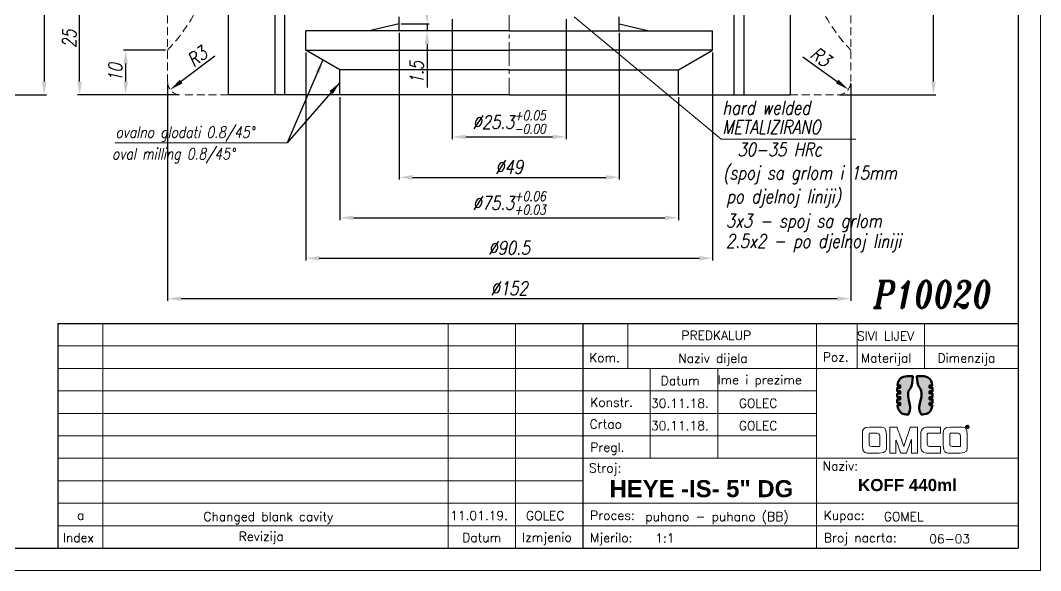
# Model space of a CAD drawing. Extents: x 459 to 1266, y 12 to 613.
# Drawn here: x 652.4 to 879.4, y 12.4 to 134.8 of the extents above; entities that cross this region are included whole.
import ezdxf

# ---------------------------------------------------------------- set-up
doc = ezdxf.new("R2010")
doc.units = 0
doc.header["$LTSCALE"] = 7
doc.header["$MEASUREMENT"] = 0
doc.linetypes.add('CENTER2', pattern=[1.125, 0.75, -0.125, 0.125, -0.125])
doc.linetypes.add('HIDDEN', pattern=[0.375, 0.25, -0.125])
doc.layers.get('0').update_dxf_attribs({"linetype": 'CONTINUOUS', "lineweight": 15})
for name, color, linetype, lineweight in [('1', 1, 'CENTER2', 15), ('2', 2, 'HIDDEN', 15), ('3', 3, 'CONTINUOUS', 30), ('4', 5, 'CONTINUOUS', 50), ('8', 252, 'CONTINUOUS', 15), ('ENGLISH', 252, 'CONTINUOUS', 18)]:
    doc.layers.add(name, color=color, linetype=linetype, lineweight=lineweight)
doc.styles.add('ITALICT', font='ITALICT.shx', dxfattribs={"width": 0.8, "height": 3})
doc.styles.add('ROMANS', font='romans.shx')
doc.styles.get("Standard").update_dxf_attribs({"font": 'isocp.shx', "height": 3})
doc.dimstyles.get("Standard").update_dxf_attribs({"dimtxt": 3, "dimasz": 3, "dimexe": 0.5, "dimexo": 0.5, "dimgap": 0.8, "dimtad": 1, "dimdsep": 46, "dimtxsty": 'ITALICT', "dimcen": 0.09, "dimazin": 2, "dimtfac": 1, "dimtmove": 0, "dimatfit": 3, "dimfxl": 1, "dimtolj": 1, "dimtzin": 0, "dimarcsym": 0})

# ---------------------------------------------------------------- blocks, each defined once
blk = doc.blocks.new('*D16')
at = {"color": 0, "lineweight": -2, "transparency": 16777216}
for p, q in [((684.66, 128.22), (675.33, 128.22)), ((675.83, 121.22), (675.83, 125.22)), ((687.66, 118.22), (675.33, 118.22))]:
    blk.add_line(p, q, dxfattribs=at)
at = {"color": 0, "transparency": 16777216}
for points in [[(675.33, 125.22), (676.33, 125.22), (675.83, 128.22)], [(675.33, 121.22), (676.33, 121.22), (675.83, 118.22)]]:
    blk.add_solid(points, dxfattribs=at)
at = {"color": 0, "transparency": 16777216, "insert": (673.53, 123.22), "char_height": 3, "attachment_point": 5, "rotation": 90, "style": 'ITALICT'}
blk.add_mtext('\\A1;10', dxfattribs=at)
blk = doc.blocks.new('*D31')
at = {"color": 0, "lineweight": -2, "transparency": 16777216}
for p, q in [((736.66, 132.02), (736.66, 99.39)), ((785.66, 132.02), (785.66, 99.39)), ((739.66, 99.89), (782.66, 99.89))]:
    blk.add_line(p, q, dxfattribs=at)
at = {"color": 0, "transparency": 16777216}
for points in [[(739.66, 100.39), (739.66, 99.39), (736.66, 99.89)], [(782.66, 100.39), (782.66, 99.39), (785.66, 99.89)]]:
    blk.add_solid(points, dxfattribs=at)
at = {"color": 0, "transparency": 16777216, "insert": (761.16, 102.19), "char_height": 3, "attachment_point": 5, "style": 'ITALICT'}
blk.add_mtext('\\A1;%%c49', dxfattribs=at)
blk = doc.blocks.new('*D37')
at = {"color": 0, "lineweight": -2, "transparency": 16777216}
for p, q in [((813.85, 178.22), (856.06, 178.22)), ((855.56, 121.22), (855.56, 175.22)), ((834.66, 118.22), (856.06, 118.22))]:
    blk.add_line(p, q, dxfattribs=at)
at = {"color": 0, "transparency": 16777216}
for points in [[(855.06, 175.22), (856.06, 175.22), (855.56, 178.22)], [(855.06, 121.22), (856.06, 121.22), (855.56, 118.22)]]:
    blk.add_solid(points, dxfattribs=at)
at = {"color": 0, "transparency": 16777216, "insert": (853.26, 148.22), "char_height": 3, "attachment_point": 5, "rotation": 90, "style": 'ITALICT'}
blk.add_mtext('\\A1;60', dxfattribs=at)
blk = doc.blocks.new('*D41')
at = {"color": 0, "lineweight": -2, "transparency": 16777216}
for p, q in [((710.66, 143.22), (665.08, 143.22)), ((665.58, 121.22), (665.58, 140.22)), ((675.33, 118.22), (665.08, 118.22))]:
    blk.add_line(p, q, dxfattribs=at)
at = {"color": 0, "transparency": 16777216}
for points in [[(665.08, 140.22), (666.08, 140.22), (665.58, 143.22)], [(665.08, 121.22), (666.08, 121.22), (665.58, 118.22)]]:
    blk.add_solid(points, dxfattribs=at)
at = {"color": 0, "transparency": 16777216, "insert": (663.28, 130.72), "char_height": 3, "attachment_point": 5, "rotation": 90, "style": 'ITALICT'}
blk.add_mtext('\\A1;25', dxfattribs=at)
blk = doc.blocks.new('*D48')
at = {"color": 0, "lineweight": -2, "transparency": 16777216}
for p, q in [((685.16, 120.72), (685.16, 72.39)), ((837.16, 120.72), (837.16, 72.39)), ((688.16, 72.89), (834.16, 72.89))]:
    blk.add_line(p, q, dxfattribs=at)
at = {"color": 0, "transparency": 16777216}
for points in [[(688.16, 73.39), (688.16, 72.39), (685.16, 72.89)], [(834.16, 73.39), (834.16, 72.39), (837.16, 72.89)]]:
    blk.add_solid(points, dxfattribs=at)
at = {"color": 0, "transparency": 16777216, "insert": (761.16, 75.19), "char_height": 3, "attachment_point": 5, "style": 'ITALICT'}
blk.add_mtext('\\A1;%%c152', dxfattribs=at)
blk = doc.blocks.new('*D52')
at = {"color": 0, "lineweight": -2, "transparency": 16777216}
for p, q in [((606.08, 313.42), (658.21, 313.42)), ((657.71, 310.42), (657.71, 121.22)), ((596.28, 118.22), (658.21, 118.22))]:
    blk.add_line(p, q, dxfattribs=at)
at = {"color": 0, "transparency": 16777216}
for points in [[(658.21, 310.42), (657.21, 310.42), (657.71, 313.42)], [(657.21, 121.22), (658.21, 121.22), (657.71, 118.22)]]:
    blk.add_solid(points, dxfattribs=at)
at = {"color": 0, "transparency": 16777216, "insert": (655.41, 215.82), "char_height": 3, "attachment_point": 5, "rotation": 90, "style": 'ITALICT'}
blk.add_mtext('\\A1;195.2{}{\\A0;{\\H1.5x;}{\\A2;\\H0.71x;\\C3;%%p0.05}}', dxfattribs=at)
blk = doc.blocks.new('*D55')
at = {"color": 0, "lineweight": -2, "transparency": 16777216}
for p, q in [((748.51, 135.12), (748.51, 108.39)), ((773.81, 135.12), (773.81, 108.39)), ((751.51, 108.89), (770.81, 108.89))]:
    blk.add_line(p, q, dxfattribs=at)
at = {"color": 0, "transparency": 16777216}
for points in [[(751.51, 109.39), (751.51, 108.39), (748.51, 108.89)], [(770.81, 108.39), (770.81, 109.39), (773.81, 108.89)]]:
    blk.add_solid(points, dxfattribs=at)
at = {"color": 0, "transparency": 16777216, "insert": (761.16, 112.18), "char_height": 3, "attachment_point": 5, "style": 'ITALICT'}
blk.add_mtext('\\A1;%%c25.3{}{\\H0.71x;\\C3;\\S+0.05^ -0.00;}', dxfattribs=at)
blk = doc.blocks.new('*D56')
at = {"color": 0, "lineweight": -2, "transparency": 16777216}
for p, q in [((723.51, 117.72), (723.51, 90.39)), ((798.81, 117.72), (798.81, 90.39)), ((726.51, 90.89), (795.81, 90.89))]:
    blk.add_line(p, q, dxfattribs=at)
at = {"color": 0, "transparency": 16777216}
for points in [[(726.51, 91.39), (726.51, 90.39), (723.51, 90.89)], [(795.81, 91.39), (795.81, 90.39), (798.81, 90.89)]]:
    blk.add_solid(points, dxfattribs=at)
at = {"color": 0, "transparency": 16777216, "insert": (761.16, 94.18), "char_height": 3, "attachment_point": 5, "style": 'ITALICT'}
blk.add_mtext('\\A1;%%c75.3{}{\\H0.71x;\\C3;\\S+0.06^ +0.03;}', dxfattribs=at)
blk = doc.blocks.new('*D57')
at = {"color": 0, "lineweight": -2, "transparency": 16777216}
for p, q in [((715.91, 127.71), (715.91, 81.39)), ((806.41, 127.71), (806.41, 81.39)), ((718.91, 81.89), (803.41, 81.89))]:
    blk.add_line(p, q, dxfattribs=at)
at = {"color": 0, "transparency": 16777216}
for points in [[(718.91, 82.39), (718.91, 81.39), (715.91, 81.89)], [(803.41, 82.39), (803.41, 81.39), (806.41, 81.89)]]:
    blk.add_solid(points, dxfattribs=at)
at = {"color": 0, "transparency": 16777216, "insert": (761.16, 84.19), "char_height": 3, "attachment_point": 5, "style": 'ITALICT'}
blk.add_mtext('\\A1;%%c90.5', dxfattribs=at)
blk = doc.blocks.new('*D58')
at = {"color": 0, "lineweight": -2, "transparency": 16777216}
for p, q in [((742.88, 137.02), (742.88, 140.02)), ((737.16, 134.02), (743.38, 134.02)), ((742.88, 134.02), (742.88, 132.52)), ((742.88, 129.52), (742.88, 119.89))]:
    blk.add_line(p, q, dxfattribs=at)
at = {"color": 0, "transparency": 16777216}
for points in [[(742.38, 137.02), (743.38, 137.02), (742.88, 134.02)], [(742.38, 129.52), (743.38, 129.52), (742.88, 132.52)]]:
    blk.add_solid(points, dxfattribs=at)
at = {"color": 0, "transparency": 16777216, "insert": (740.58, 123.21), "char_height": 3, "attachment_point": 5, "rotation": 90, "style": 'ITALICT'}
blk.add_mtext('\\A1;1.5', dxfattribs=at)
blk = doc.blocks.new('*D67')
at = {"color": 0, "lineweight": -2, "transparency": 16777216}
blk.add_line((695.67, 126.88), (688.16, 121.22), dxfattribs=at)
at = {"color": 0, "transparency": 16777216}
blk.add_solid([(687.86, 121.62), (688.47, 120.82), (685.77, 119.41)], dxfattribs=at)
at = {"color": 0, "transparency": 16777216, "insert": (691.73, 126.79), "char_height": 3, "attachment_point": 5, "rotation": 37.0367, "style": 'ITALICT'}
blk.add_mtext('\\A1;R3', dxfattribs=at)
blk = doc.blocks.new('*D68')
at = {"color": 0, "lineweight": -2, "transparency": 16777216}
blk.add_line((826.53, 126.71), (834.16, 121.22), dxfattribs=at)
at = {"color": 0, "transparency": 16777216}
blk.add_solid([(834.46, 121.63), (833.87, 120.82), (836.6, 119.47)], dxfattribs=at)
at = {"color": 0, "transparency": 16777216, "insert": (830.47, 126.71), "char_height": 3, "attachment_point": 5, "rotation": 324.2688, "style": 'ITALICT'}
blk.add_mtext('\\A1;R3', dxfattribs=at)

msp = doc.modelspace()

# ---------------------------------------------------------------- hatches: boundary and pattern name
at = {"layer": '4'}
h = msp.add_hatch(color=142, dxfattribs=at)
edge = h.paths.add_edge_path()
edge.add_spline(control_points=[(847.5353, 49.1713), (847.5353, 49.1713), (847.5353, 49.1713), (847.5353, 49.1713), (847.5353, 49.1713), (847.7579, 47.2017), (849.4978, 47.1003), (849.755, 47.1003), (849.755, 47.1003), (849.755, 47.1003), (849.948, 47.1004), (849.948, 47.1004), (849.948, 47.1004), (850.8616, 48.414), (849.9413, 50.3287), (849.9413, 51.6976), (849.9413, 51.6976), (849.9413, 52.7724), (850.8878, 53.0602), (850.9915, 55.6396), (850.9915, 55.6396), (849.8995, 55.6396), (849.8995, 55.6396), (849.8995, 55.6396), (848.0564, 55.6396), (847.6361, 54.2178), (847.5402, 53.5686)], knot_values=[0.8095238, 0.8095238, 0.8095238, 0.8095238, 0.83333333, 0.83333333, 0.83333333, 0.83343333, 0.85714286, 0.85714286, 0.85714286, 0.85724286, 0.9047619, 0.9047619, 0.9047619, 0.9048619, 0.95238095, 0.95238095, 0.95238095, 0.95248095, 1, 1, 1, 1.04761905, 1.04761905, 1.04761905, 1.04771905, 1.0952381, 1.0952381, 1.0952381, 1.0952381], degree=3, periodic=0)
edge.add_spline(control_points=[(847.5402, 53.5686), (847.5402, 53.5686), (848.1651, 53.5686), (848.1651, 53.5686)], knot_values=[0.0952381, 0.0952381, 0.0952381, 0.0952381, 0.14285714, 0.14285714, 0.14285714, 0.14285714], degree=3, periodic=0)
edge.add_spline(control_points=[(848.1651, 53.5686), (848.1651, 53.5686), (848.1651, 53.5686), (848.1651, 53.5686), (848.1651, 53.5686), (848.1651, 53.5686), (848.1651, 53.0457), (848.1651, 53.0457)], knot_values=[0.14285714, 0.14285714, 0.14285714, 0.14285714, 0.16666666, 0.16666666, 0.16666666, 0.16676666, 0.19047619, 0.19047619, 0.19047619, 0.19047619], degree=3, periodic=0)
edge.add_spline(control_points=[(848.1651, 53.0457), (848.1651, 53.0457), (848.1651, 53.0457), (848.1651, 53.0457), (848.1651, 53.0457), (848.1651, 53.0457), (847.5115, 53.0457), (847.5115, 53.0457)], knot_values=[0.19047619, 0.19047619, 0.19047619, 0.19047619, 0.21428571, 0.21428571, 0.21428571, 0.21438571, 0.23809523, 0.23809523, 0.23809523, 0.23809523], degree=3, periodic=0)
edge.add_spline(control_points=[(847.5115, 53.0457), (847.5115, 53.0457), (847.5115, 53.0457), (847.5115, 53.0457), (847.5115, 53.0457), (847.5115, 53.0457), (847.5115, 52.2772), (847.5115, 52.2772)], knot_values=[0.23809523, 0.23809523, 0.23809523, 0.23809523, 0.26190476, 0.26190476, 0.26190476, 0.26200476, 0.28571428, 0.28571428, 0.28571428, 0.28571428], degree=3, periodic=0)
edge.add_spline(control_points=[(847.5115, 52.2772), (847.5115, 52.2772), (847.5115, 52.2772), (847.5115, 52.2772), (847.5115, 52.2772), (847.5115, 52.2772), (848.1651, 52.2772), (848.1651, 52.2772)], knot_values=[0.28571428, 0.28571428, 0.28571428, 0.28571428, 0.30952381, 0.30952381, 0.30952381, 0.30962381, 0.33333333, 0.33333333, 0.33333333, 0.33333333], degree=3, periodic=0)
edge.add_spline(control_points=[(848.1651, 52.2772), (848.1651, 52.2772), (848.1651, 52.2772), (848.1651, 52.2772), (848.1651, 52.2772), (848.1651, 52.2772), (848.1651, 51.7542), (848.1651, 51.7542)], knot_values=[0.33333333, 0.33333333, 0.33333333, 0.33333333, 0.35714286, 0.35714286, 0.35714286, 0.35724286, 0.38095238, 0.38095238, 0.38095238, 0.38095238], degree=3, periodic=0)
edge.add_spline(control_points=[(848.1651, 51.7542), (848.1651, 51.7542), (848.1651, 51.7542), (848.1651, 51.7542), (848.1651, 51.7542), (848.1651, 51.7542), (847.5115, 51.7542), (847.5115, 51.7542)], knot_values=[0.38095238, 0.38095238, 0.38095238, 0.38095238, 0.4047619, 0.4047619, 0.4047619, 0.4048619, 0.42857143, 0.42857143, 0.42857143, 0.42857143], degree=3, periodic=0)
edge.add_spline(control_points=[(847.5115, 51.7542), (847.5115, 51.7542), (847.5115, 51.7542), (847.5115, 51.7542), (847.5115, 51.7542), (847.5115, 51.7542), (847.5115, 50.9857), (847.5115, 50.9857)], knot_values=[0.42857143, 0.42857143, 0.42857143, 0.42857143, 0.45238095, 0.45238095, 0.45238095, 0.45248095, 0.47619047, 0.47619047, 0.47619047, 0.47619047], degree=3, periodic=0)
edge.add_spline(control_points=[(847.5115, 50.9857), (847.5115, 50.9857), (847.5115, 50.9857), (847.5115, 50.9857), (847.5115, 50.9857), (847.5115, 50.9857), (848.1651, 50.9857), (848.1651, 50.9857)], knot_values=[0.47619047, 0.47619047, 0.47619047, 0.47619047, 0.5, 0.5, 0.5, 0.5001, 0.52380952, 0.52380952, 0.52380952, 0.52380952], degree=3, periodic=0)
edge.add_spline(control_points=[(848.1651, 50.9857), (848.1651, 50.9857), (848.1651, 50.9857), (848.1651, 50.9857), (848.1651, 50.9857), (848.1651, 50.9857), (848.1651, 50.4628), (848.1651, 50.4628)], knot_values=[0.52380952, 0.52380952, 0.52380952, 0.52380952, 0.53333333, 0.54285714, 0.55238095, 0.56190476, 0.57142857, 0.57142857, 0.57142857, 0.57142857], degree=3, periodic=0)
edge.add_spline(control_points=[(848.1651, 50.4628), (848.1651, 50.4628), (848.1651, 50.4628), (848.1651, 50.4628), (848.1651, 50.4628), (848.1651, 50.4628), (847.5115, 50.4628), (847.5115, 50.4628)], knot_values=[0.57142857, 0.57142857, 0.57142857, 0.57142857, 0.59523809, 0.59523809, 0.59523809, 0.59533809, 0.61904761, 0.61904761, 0.61904761, 0.61904761], degree=3, periodic=0)
edge.add_spline(control_points=[(847.5115, 50.4628), (847.5115, 50.4628), (847.5115, 50.4628), (847.5115, 50.4628), (847.5115, 50.4628), (847.5115, 50.4628), (847.5115, 49.6942), (847.5115, 49.6942)], knot_values=[0.61904761, 0.61904761, 0.61904761, 0.61904761, 0.64285714, 0.64285714, 0.64285714, 0.64295714, 0.66666666, 0.66666666, 0.66666666, 0.66666666], degree=3, periodic=0)
edge.add_spline(control_points=[(847.5115, 49.6942), (847.5115, 49.6942), (847.5115, 49.6942), (847.5115, 49.6942), (847.5115, 49.6942), (847.5115, 49.6942), (848.1651, 49.6942), (848.1651, 49.6942)], knot_values=[0.66666666, 0.66666666, 0.66666666, 0.66666666, 0.69047619, 0.69047619, 0.69047619, 0.69057619, 0.71428571, 0.71428571, 0.71428571, 0.71428571], degree=3, periodic=0)
edge.add_spline(control_points=[(848.1651, 49.6942), (848.1651, 49.6942), (848.1651, 49.6942), (848.1651, 49.6942), (848.1651, 49.6942), (848.1651, 49.6942), (848.1651, 49.1713), (848.1651, 49.1713)], knot_values=[0.71428571, 0.71428571, 0.71428571, 0.71428571, 0.73809524, 0.73809524, 0.73809524, 0.73819524, 0.76190476, 0.76190476, 0.76190476, 0.76190476], degree=3, periodic=0)
edge.add_spline(control_points=[(848.1651, 49.1713), (848.1651, 49.1713), (848.1651, 49.1713), (848.1651, 49.1713), (848.1651, 49.1713), (848.1651, 49.1713), (847.5353, 49.1713), (847.5353, 49.1713)], knot_values=[0.76190476, 0.76190476, 0.76190476, 0.76190476, 0.78571428, 0.78571428, 0.78571428, 0.78581428, 0.8095238, 0.8095238, 0.8095238, 0.8095238], degree=3, periodic=0)
h = msp.add_hatch(color=253, dxfattribs=at)
edge = h.paths.add_edge_path()
edge.add_spline(control_points=[(854.7028, 50.9857), (854.7028, 50.9857), (854.7028, 50.9857), (854.7028, 50.9857), (854.7028, 50.9857), (854.7028, 50.9857), (855.3565, 50.9857), (855.3565, 50.9857)], knot_values=[0.23809524, 0.23809524, 0.23809524, 0.23809524, 0.26190476, 0.26190476, 0.26190476, 0.26200476, 0.28571428, 0.28571428, 0.28571428, 0.28571428], degree=3, periodic=0)
edge.add_spline(control_points=[(855.3565, 50.9857), (855.3565, 50.9857), (855.3565, 50.9857), (855.3565, 50.9857), (855.3565, 50.9857), (855.3565, 50.9857), (855.3565, 51.7542), (855.3565, 51.7542)], knot_values=[0.28571428, 0.28571428, 0.28571428, 0.28571428, 0.30952381, 0.30952381, 0.30952381, 0.30962381, 0.33333333, 0.33333333, 0.33333333, 0.33333333], degree=3, periodic=0)
edge.add_spline(control_points=[(855.3565, 51.7542), (855.3565, 51.7542), (855.3565, 51.7542), (855.3565, 51.7542), (855.3565, 51.7542), (855.3565, 51.7542), (854.7028, 51.7542), (854.7028, 51.7542)], knot_values=[0.33333333, 0.33333333, 0.33333333, 0.33333333, 0.35714285, 0.35714285, 0.35714285, 0.35724285, 0.38095237, 0.38095237, 0.38095237, 0.38095237], degree=3, periodic=0)
edge.add_spline(control_points=[(854.7028, 51.7542), (854.7028, 51.7542), (854.7028, 51.7542), (854.7028, 51.7542), (854.7028, 51.7542), (854.7028, 51.7542), (854.7028, 52.2772), (854.7028, 52.2772)], knot_values=[0.38095237, 0.38095237, 0.38095237, 0.38095237, 0.4047619, 0.4047619, 0.4047619, 0.4048619, 0.42857143, 0.42857143, 0.42857143, 0.42857143], degree=3, periodic=0)
edge.add_spline(control_points=[(854.7028, 52.2772), (854.7028, 52.2772), (854.7028, 52.2772), (854.7028, 52.2772), (854.7028, 52.2772), (854.7028, 52.2772), (855.3565, 52.2772), (855.3565, 52.2772)], knot_values=[0.42857143, 0.42857143, 0.42857143, 0.42857143, 0.45238095, 0.45238095, 0.45238095, 0.45248095, 0.47619047, 0.47619047, 0.47619047, 0.47619047], degree=3, periodic=0)
edge.add_spline(control_points=[(855.3565, 52.2772), (855.3565, 52.2772), (855.3565, 52.2772), (855.3565, 52.2772), (855.3565, 52.2772), (855.3565, 52.2772), (855.3565, 53.0457), (855.3565, 53.0457)], knot_values=[0.47619047, 0.47619047, 0.47619047, 0.47619047, 0.5, 0.5, 0.5, 0.5001, 0.52380952, 0.52380952, 0.52380952, 0.52380952], degree=3, periodic=0)
edge.add_spline(control_points=[(855.3565, 53.0457), (855.3565, 53.0457), (855.3565, 53.0457), (855.3565, 53.0457), (855.3565, 53.0457), (855.3565, 53.0457), (854.7028, 53.0457), (854.7028, 53.0457)], knot_values=[0.52380952, 0.52380952, 0.52380952, 0.52380952, 0.54761905, 0.54761905, 0.54761905, 0.54771905, 0.57142857, 0.57142857, 0.57142857, 0.57142857], degree=3, periodic=0)
edge.add_spline(control_points=[(854.7028, 53.0457), (854.7028, 53.0457), (854.7028, 53.0457), (854.7028, 53.0457), (854.7028, 53.0457), (854.7028, 53.0457), (854.7028, 53.5686), (854.7028, 53.5686)], knot_values=[0.57142857, 0.57142857, 0.57142857, 0.57142857, 0.59523809, 0.59523809, 0.59523809, 0.59533809, 0.61904761, 0.61904761, 0.61904761, 0.61904761], degree=3, periodic=0)
edge.add_spline(control_points=[(854.7028, 53.5686), (854.7028, 53.5686), (854.7028, 53.5686), (854.7028, 53.5686), (854.7028, 53.5686), (854.7028, 53.5686), (855.3307, 53.5686), (855.3307, 53.5686)], knot_values=[0.61904761, 0.61904761, 0.61904761, 0.61904761, 0.64285714, 0.64285714, 0.64285714, 0.64295714, 0.66666666, 0.66666666, 0.66666666, 0.66666666], degree=3, periodic=0)
edge.add_spline(control_points=[(855.3307, 53.5686), (855.3307, 53.5686), (855.3307, 53.5686), (855.3307, 53.5686), (855.3307, 53.5686), (855.1008, 55.5252), (853.3695, 55.6396), (853.113, 55.6396), (853.113, 55.6396), (853.113, 55.6396), (851.8761, 55.6396), (851.8761, 55.6396)], knot_values=[0.66666666, 0.66666666, 0.66666666, 0.66666666, 0.69047619, 0.69047619, 0.69047619, 0.69057619, 0.71428571, 0.71428571, 0.71428571, 0.71438571, 0.76190476, 0.76190476, 0.76190476, 0.76190476], degree=3, periodic=0)
edge.add_spline(control_points=[(851.8761, 55.6396), (851.8761, 55.6396), (851.8761, 55.6396), (851.8761, 55.6396), (851.8761, 55.6396), (851.9799, 53.0602), (852.9268, 52.7724), (852.9268, 51.6976), (852.9268, 51.6976), (852.9268, 50.3287), (852.0064, 48.414), (852.92, 47.1003), (852.92, 47.1003), (852.92, 47.1003), (852.9827, 47.1004), (852.9827, 47.1004), (852.9827, 47.1004), (854.8258, 47.1004), (855.2375, 48.522), (855.3296, 49.1713)], knot_values=[0.76190476, 0.76190476, 0.76190476, 0.76190476, 0.78571429, 0.78571429, 0.78571429, 0.78581429, 0.80952381, 0.80952381, 0.80952381, 0.80962381, 0.85714286, 0.85714286, 0.85714286, 0.85724286, 0.9047619, 0.9047619, 0.9047619, 0.9048619, 0.95238095, 0.95238095, 0.95238095, 0.95238095], degree=3, periodic=0)
edge.add_spline(control_points=[(855.3296, 49.1713), (855.3296, 49.1713), (854.7028, 49.1713), (854.7028, 49.1713), (854.7028, 49.1713), (854.7028, 49.6942), (854.7028, 49.6942)], knot_values=[0.95238095, 0.95238095, 0.95238095, 0.95238095, 1, 1, 1, 1.04761905, 1.04761905, 1.04761905, 1.04761905], degree=3, periodic=0)
edge.add_spline(control_points=[(854.7028, 49.6942), (854.7028, 49.6942), (854.7028, 49.6942), (854.7028, 49.6942), (854.7028, 49.6942), (854.7028, 49.6942), (855.3565, 49.6942), (855.3565, 49.6942)], knot_values=[0.04761905, 0.04761905, 0.04761905, 0.04761905, 0.07142857, 0.07142857, 0.07142857, 0.07152857, 0.09523809, 0.09523809, 0.09523809, 0.09523809], degree=3, periodic=0)
edge.add_spline(control_points=[(855.3565, 49.6942), (855.3565, 49.6942), (855.3565, 49.6942), (855.3565, 49.6942), (855.3565, 49.6942), (855.3565, 49.6942), (855.3565, 50.4628), (855.3565, 50.4628)], knot_values=[0.09523809, 0.09523809, 0.09523809, 0.09523809, 0.11904762, 0.11904762, 0.11904762, 0.11914762, 0.14285714, 0.14285714, 0.14285714, 0.14285714], degree=3, periodic=0)
edge.add_spline(control_points=[(855.3565, 50.4628), (855.3565, 50.4628), (855.3565, 50.4628), (855.3565, 50.4628), (855.3565, 50.4628), (855.3565, 50.4628), (854.7028, 50.4628), (854.7028, 50.4628)], knot_values=[0.14285714, 0.14285714, 0.14285714, 0.14285714, 0.16666666, 0.16666666, 0.16666666, 0.16676666, 0.19047619, 0.19047619, 0.19047619, 0.19047619], degree=3, periodic=0)
edge.add_spline(control_points=[(854.7028, 50.4628), (854.7028, 50.4628), (854.7028, 50.4628), (854.7028, 50.4628), (854.7028, 50.4628), (854.7028, 50.4628), (854.7028, 50.9857), (854.7028, 50.9857)], knot_values=[0.19047619, 0.19047619, 0.19047619, 0.19047619, 0.21428571, 0.21428571, 0.21428571, 0.21438571, 0.23809524, 0.23809524, 0.23809524, 0.23809524], degree=3, periodic=0)

# ---------------------------------------------------------------- linework, layer by layer
for p, q in [((879.4079, 612.9628), (879.4079, 12.3608)), ((808.3573, 108.3802), (775.6465, 135.621)), ((673.45, 107.5836), (711.765, 107.5836)), ((838.2723, 108.3802), (808.3573, 108.3802)), ((670.7242, 67.3608), (670.7242, 17.3608)), ((747.5661, 67.3608), (747.5661, 17.3608)), ((762.5661, 67.3608), (762.5661, 17.3608)), ((787.5661, 67.3608), (787.5661, 57.3608)), ((829.5661, 67.3608), (829.5661, 17.3608)), ((838.5661, 67.3608), (838.5661, 57.3608)), ((853.5661, 67.3608), (853.5661, 57.3608)), ((660.7242, 62.3608), (874.4079, 62.3608)), ((874.4079, 57.3608), (660.7242, 57.3608)), ((792.5661, 57.3608), (792.5661, 37.3608)), ((807.5661, 57.3608), (807.5661, 37.3608)), ((660.7242, 52.3608), (829.5661, 52.3608)), ((660.7242, 47.3608), (829.5661, 47.3608)), ((660.7242, 42.3608), (829.5661, 42.3608)), ((660.7242, 37.3608), (874.4079, 37.3608)), ((777.5661, 32.3608), (660.7242, 32.3608)), ((660.7242, 27.3608), (874.4079, 27.3608)), ((660.7242, 22.3608), (874.4079, 22.3608)), ((459.4079, 12.3608), (879.4079, 12.3608))]:
    msp.add_line(p, q)
for points, knots in [([(843.5008, 38.5001), (843.5008, 38.5001), (841.3031, 38.5001), (841.3031, 38.5001), (841.3031, 38.5001), (841.1159, 38.5001), (839.7756, 38.5787), (839.7756, 40.205), (839.7756, 40.205), (839.7756, 40.205), (839.7756, 42.6884), (839.7756, 42.6884), (839.7756, 42.6884), (839.7756, 42.6884), (839.7756, 44.3144), (841.4016, 44.3144), (841.4016, 44.3144), (841.4016, 44.3144), (843.5894, 44.3144), (843.5894, 44.3144), (843.5894, 44.3144), (843.7767, 44.3144), (845.117, 44.2257), (845.117, 42.5996), (845.117, 42.5996), (845.117, 42.5996), (845.117, 40.1262), (845.117, 40.1262), (845.117, 40.1262), (845.117, 40.1262), (845.1268, 38.5001), (843.5008, 38.5001)], [0, 0, 0, 0, 0.125, 0.125, 0.125, 0.1875, 0.25, 0.25, 0.25, 0.3125, 0.375, 0.375, 0.375, 0.4375, 0.5, 0.5, 0.5, 0.5625, 0.625, 0.625, 0.625, 0.6875, 0.75, 0.75, 0.75, 0.8125, 0.875, 0.875, 0.875, 0.9375, 1, 1, 1, 1]), ([(850.6553, 38.5001), (850.6553, 38.5001), (850.6553, 41.5452), (850.6553, 41.5452), (850.6553, 41.5452), (850.6553, 41.5452), (849.5911, 38.5001), (849.5911, 38.5001), (849.5911, 38.5001), (849.5911, 38.5001), (848.3099, 38.5001), (848.3099, 38.5001), (848.3099, 38.5001), (848.3099, 38.5001), (847.226, 41.4074), (847.226, 41.4074), (847.226, 41.4074), (847.226, 41.4074), (847.226, 38.5001), (847.226, 38.5001), (847.226, 38.5001), (847.226, 38.5001), (845.856, 38.5001), (845.856, 38.5001), (845.856, 38.5001), (845.856, 38.5001), (845.856, 44.3144), (845.856, 44.3144), (845.856, 44.3144), (845.856, 44.3144), (847.4426, 44.3144), (847.4426, 44.3144), (847.4426, 44.3144), (847.4426, 44.3144), (848.97, 40.0275), (848.97, 40.0275), (848.97, 40.0275), (848.97, 40.0275), (850.4287, 44.3144), (850.4287, 44.3144), (850.4287, 44.3144), (850.4287, 44.3144), (851.9859, 44.3144), (851.9859, 44.3144), (851.9859, 44.3144), (851.9859, 44.3144), (851.9859, 38.5001), (851.9859, 38.5001), (851.9859, 38.5001), (851.9859, 38.5001), (850.6553, 38.5001), (850.6553, 38.5001)], [0, 0, 0, 0, 0.07692308, 0.07692308, 0.07692308, 0.11538462, 0.15384615, 0.15384615, 0.15384615, 0.19230769, 0.23076923, 0.23076923, 0.23076923, 0.26923077, 0.30769231, 0.30769231, 0.30769231, 0.34615385, 0.38461538, 0.38461538, 0.38461538, 0.42307692, 0.46153846, 0.46153846, 0.46153846, 0.5, 0.53846154, 0.53846154, 0.53846154, 0.57692308, 0.61538462, 0.61538462, 0.61538462, 0.65384615, 0.69230769, 0.69230769, 0.69230769, 0.73076923, 0.76923077, 0.76923077, 0.76923077, 0.80769231, 0.84615385, 0.84615385, 0.84615385, 0.88461538, 0.92307692, 0.92307692, 0.92307692, 0.96153846, 1, 1, 1, 1]), ([(857.1106, 39.9781), (857.1106, 39.9781), (854.7746, 39.9781), (854.7746, 39.9781), (854.7746, 39.9781), (854.203, 39.9781), (854.203, 40.6386), (854.203, 40.6386), (854.203, 40.6386), (854.203, 40.6386), (854.203, 42.7376), (854.203, 42.7376), (854.203, 42.7376), (854.203, 42.9248), (854.3903, 42.9347), (854.3903, 42.9347), (854.3903, 42.9347), (854.3903, 42.9347), (857.1106, 42.9347), (857.1106, 42.9347), (857.1106, 42.9347), (857.1106, 42.9347), (857.1106, 44.3144), (857.1106, 44.3144), (857.1106, 44.3144), (857.1106, 44.3144), (854.3511, 44.3144), (854.3511, 44.3144), (854.3511, 44.3144), (852.725, 44.3144), (852.725, 42.6884), (852.725, 42.6884), (852.725, 42.6884), (852.725, 42.6884), (852.725, 40.205), (852.725, 40.205), (852.725, 40.205), (852.725, 38.5787), (854.0652, 38.5001), (854.2523, 38.5001), (854.2523, 38.5001), (854.2523, 38.5001), (857.1106, 38.5001), (857.1106, 38.5001), (857.1106, 38.5001), (857.1106, 38.5001), (857.1106, 39.9781), (857.1106, 39.9781)], [0, 0, 0, 0, 0.08333333, 0.08333333, 0.08333333, 0.125, 0.16666667, 0.16666667, 0.16666667, 0.20833333, 0.25, 0.25, 0.25, 0.29166667, 0.33333333, 0.33333333, 0.33333333, 0.375, 0.41666667, 0.41666667, 0.41666667, 0.45833333, 0.5, 0.5, 0.5, 0.54166667, 0.58333333, 0.58333333, 0.58333333, 0.625, 0.66666667, 0.66666667, 0.66666667, 0.70833333, 0.75, 0.75, 0.75, 0.79166667, 0.83333333, 0.83333333, 0.83333333, 0.875, 0.91666667, 0.91666667, 0.91666667, 0.95833333, 1, 1, 1, 1]), ([(861.476, 38.5001), (861.476, 38.5001), (859.2784, 38.5001), (859.2784, 38.5001), (859.2784, 38.5001), (859.0912, 38.5001), (857.7511, 38.5787), (857.7511, 40.205), (857.7511, 40.205), (857.7511, 40.205), (857.7511, 42.6884), (857.7511, 42.6884), (857.7511, 42.6884), (857.7511, 42.6884), (857.7511, 44.3144), (859.377, 44.3144), (859.377, 44.3144), (859.377, 44.3144), (861.5648, 44.3144), (861.5648, 44.3144), (861.5648, 44.3144), (861.752, 44.3144), (863.0923, 44.2257), (863.0923, 42.5996), (863.0923, 42.5996), (863.0923, 42.5996), (863.0923, 40.1262), (863.0923, 40.1262), (863.0923, 40.1262), (863.0923, 40.1262), (863.102, 38.5001), (861.476, 38.5001)], [0, 0, 0, 0, 0.125, 0.125, 0.125, 0.1875, 0.25, 0.25, 0.25, 0.3125, 0.375, 0.375, 0.375, 0.4375, 0.5, 0.5, 0.5, 0.5625, 0.625, 0.625, 0.625, 0.6875, 0.75, 0.75, 0.75, 0.8125, 0.875, 0.875, 0.875, 0.9375, 1, 1, 1, 1]), ([(863.1155, 43.9454), (862.899, 43.9454), (862.7233, 44.1213), (862.7233, 44.3376), (862.7233, 44.3376), (862.7233, 44.5541), (862.899, 44.7299), (863.1155, 44.7299), (863.1155, 44.7299), (863.3319, 44.7299), (863.5077, 44.5541), (863.5077, 44.3376), (863.5077, 44.3376), (863.5077, 44.1213), (863.3319, 43.9454), (863.1155, 43.9454)], [0, 0, 0, 0, 0.25, 0.25, 0.25, 0.375, 0.5, 0.5, 0.5, 0.625, 0.75, 0.75, 0.75, 0.875, 1, 1, 1, 1]), ([(863.1155, 44.6435), (862.9478, 44.6435), (862.8098, 44.5054), (862.8098, 44.3376), (862.8098, 44.3376), (862.8098, 44.17), (862.9478, 44.0321), (863.1155, 44.0321), (863.1155, 44.0321), (863.2833, 44.0321), (863.4213, 44.17), (863.4213, 44.3376), (863.4213, 44.3376), (863.4213, 44.5054), (863.2833, 44.6435), (863.1155, 44.6435)], [0, 0, 0, 0, 0.25, 0.25, 0.25, 0.375, 0.5, 0.5, 0.5, 0.625, 0.75, 0.75, 0.75, 0.875, 1, 1, 1, 1]), ([(863.2047, 44.2701), (863.2047, 44.2701), (863.286, 44.1458), (863.286, 44.1458), (863.286, 44.1458), (863.286, 44.1458), (863.1777, 44.1458), (863.1777, 44.1458), (863.1777, 44.1458), (863.1777, 44.1458), (863.1101, 44.2566), (863.1101, 44.2566), (863.1101, 44.2566), (863.1101, 44.2566), (863.0667, 44.2566), (863.0667, 44.2566), (863.0667, 44.2566), (863.0667, 44.2566), (863.0667, 44.1458), (863.0667, 44.1458), (863.0667, 44.1458), (863.0667, 44.1458), (862.9694, 44.1458), (862.9694, 44.1458), (862.9694, 44.1458), (862.9694, 44.1458), (862.9694, 44.5433), (862.9694, 44.5433), (862.9694, 44.5433), (862.9694, 44.5433), (863.1425, 44.5433), (863.1425, 44.5433), (863.1425, 44.5433), (863.175, 44.5433), (863.2941, 44.5433), (863.2941, 44.4), (863.2941, 44.4), (863.2941, 44.3244), (863.2482, 44.2866), (863.2047, 44.2701)], [0, 0, 0, 0, 0.1, 0.1, 0.1, 0.15, 0.2, 0.2, 0.2, 0.25, 0.3, 0.3, 0.3, 0.35, 0.4, 0.4, 0.4, 0.45, 0.5, 0.5, 0.5, 0.55, 0.6, 0.6, 0.6, 0.65, 0.7, 0.7, 0.7, 0.75, 0.8, 0.8, 0.8, 0.85, 0.9, 0.9, 0.9, 0.95, 1, 1, 1, 1]), ([(863.1182, 44.4595), (863.1182, 44.4595), (863.0667, 44.4595), (863.0667, 44.4595), (863.0667, 44.4595), (863.0667, 44.4595), (863.0667, 44.3352), (863.0667, 44.3352), (863.0667, 44.3352), (863.0667, 44.3352), (863.1182, 44.3352), (863.1182, 44.3352), (863.1182, 44.3352), (863.1696, 44.3352), (863.1911, 44.3541), (863.1911, 44.4), (863.1911, 44.4), (863.1911, 44.446), (863.1696, 44.4595), (863.1182, 44.4595)], [0, 0, 0, 0, 0.2, 0.2, 0.2, 0.3, 0.4, 0.4, 0.4, 0.5, 0.6, 0.6, 0.6, 0.7, 0.8, 0.8, 0.8, 0.9, 1, 1, 1, 1]), ([(843.6387, 42.2647), (843.6387, 42.2647), (843.6387, 42.9347), (843.0671, 42.9347), (843.0671, 42.9347), (843.0671, 42.9347), (841.4411, 42.9347), (841.4411, 42.9347), (841.4411, 42.9347), (841.4411, 42.9347), (841.2539, 42.9248), (841.2539, 42.7376), (841.2539, 42.7376), (841.2539, 42.7376), (841.2539, 40.6386), (841.2539, 40.6386), (841.2539, 40.6386), (841.2539, 40.6386), (841.2539, 39.9781), (841.8255, 39.9781), (841.8255, 39.9781), (841.8255, 39.9781), (843.4515, 39.9781), (843.4515, 39.9781), (843.4515, 39.9781), (843.4515, 39.9781), (843.6387, 39.9781), (843.6387, 40.1655), (843.6387, 40.1655), (843.6387, 40.1655), (843.6387, 42.2647), (843.6387, 42.2647)], [0, 0, 0, 0, 0.125, 0.125, 0.125, 0.1875, 0.25, 0.25, 0.25, 0.3125, 0.375, 0.375, 0.375, 0.4375, 0.5, 0.5, 0.5, 0.5625, 0.625, 0.625, 0.625, 0.6875, 0.75, 0.75, 0.75, 0.8125, 0.875, 0.875, 0.875, 0.9375, 1, 1, 1, 1]), ([(861.614, 42.2647), (861.614, 42.2647), (861.614, 42.9347), (861.0423, 42.9347), (861.0423, 42.9347), (861.0423, 42.9347), (859.4165, 42.9347), (859.4165, 42.9347), (859.4165, 42.9347), (859.4165, 42.9347), (859.229, 42.9248), (859.229, 42.7376), (859.229, 42.7376), (859.229, 42.7376), (859.229, 40.6386), (859.229, 40.6386), (859.229, 40.6386), (859.229, 40.6386), (859.229, 39.9781), (859.8008, 39.9781), (859.8008, 39.9781), (859.8008, 39.9781), (861.4268, 39.9781), (861.4268, 39.9781), (861.4268, 39.9781), (861.4268, 39.9781), (861.614, 39.9781), (861.614, 40.1655), (861.614, 40.1655), (861.614, 40.1655), (861.614, 42.2647), (861.614, 42.2647)], [0, 0, 0, 0, 0.125, 0.125, 0.125, 0.1875, 0.25, 0.25, 0.25, 0.3125, 0.375, 0.375, 0.375, 0.4375, 0.5, 0.5, 0.5, 0.5625, 0.625, 0.625, 0.625, 0.6875, 0.75, 0.75, 0.75, 0.8125, 0.875, 0.875, 0.875, 0.9375, 1, 1, 1, 1])]:
    msp.add_open_spline(points, degree=3, knots=knots)
at = {"layer": '1'}
msp.add_line((761.1642, 326.821), (761.1642, 118.221), dxfattribs=at)
at = {"layer": '2'}
for p, q in [((685.1642, 256.671), (685.1642, 121.221)), ((837.1642, 256.671), (837.1642, 121.221)), ((698.6642, 118.221), (688.1642, 118.221)), ((823.6642, 118.221), (834.1642, 118.221))]:
    msp.add_line(p, q, dxfattribs=at)
for centre, radius, start, end in [((656.1642, 155.771), 40, 316.468848, 0), ((866.1642, 155.771), 40, 180, 223.531152), ((688.1642, 121.221), 3, 180, 270), ((834.1642, 121.221), 3, 270, 0)]:
    msp.add_arc(centre, radius, start, end, dxfattribs=at)
at = {"layer": '3'}
for p, q in [((874.4079, 607.9628), (874.4079, 17.3608)), ((698.6642, 325.821), (698.6642, 118.221)), ((711.1642, 325.821), (711.1642, 118.221)), ((811.1642, 325.821), (811.1642, 118.221)), ((823.6642, 325.821), (823.6642, 118.221)), ((708.9804, 178.221), (708.9804, 118.221)), ((813.3481, 178.221), (813.3481, 118.221)), ((736.6642, 134.021), (730.0072, 132.521)), ((736.6642, 132.521), (736.6642, 135.621)), ((785.6642, 132.521), (785.6642, 135.621)), ((785.6642, 134.021), (792.3213, 132.521)), ((761.1642, 132.521), (715.9142, 132.521)), ((715.9142, 128.2089), (715.9142, 132.521)), ((761.1642, 132.521), (806.4142, 132.521)), ((806.4142, 128.2089), (806.4142, 132.521)), ((715.9142, 128.2089), (761.1642, 128.2089)), ((723.5142, 123.821), (715.9142, 128.2089)), ((806.4142, 128.2089), (761.1642, 128.2089)), ((798.8142, 123.821), (806.4142, 128.2089)), ((761.1642, 123.821), (723.5142, 123.821)), ((723.5142, 118.221), (723.5142, 123.821)), ((761.1642, 123.821), (798.8142, 123.821)), ((798.8142, 118.221), (798.8142, 123.821)), ((761.1642, 118.221), (698.6642, 118.221)), ((761.1642, 118.221), (823.6642, 118.221)), ((660.7242, 67.3608), (874.4079, 67.3608)), ((660.7242, 67.3608), (660.7242, 17.3608)), ((777.5661, 67.3608), (777.5661, 17.3608)), ((874.4079, 67.3608), (874.4079, 17.3608)), ((479.4079, 17.3608), (874.4079, 17.3608)), ((660.7242, 17.3608), (874.4079, 17.3608))]:
    msp.add_line(p, q, dxfattribs=at)
at = {"layer": '4', "color": 142}
msp.add_open_spline([(850.9915, 55.6396), (850.9915, 55.6396), (849.8995, 55.6396), (849.8995, 55.6396), (849.8995, 55.6396), (848.0564, 55.6396), (847.6361, 54.2178), (847.5402, 53.5686), (847.5402, 53.5686), (847.5402, 53.5686), (848.1651, 53.5686), (848.1651, 53.5686), (848.1651, 53.5686), (848.1651, 53.5686), (848.1651, 53.0457), (848.1651, 53.0457), (848.1651, 53.0457), (848.1651, 53.0457), (847.5115, 53.0457), (847.5115, 53.0457), (847.5115, 53.0457), (847.5115, 53.0457), (847.5115, 52.2772), (847.5115, 52.2772), (847.5115, 52.2772), (847.5115, 52.2772), (848.1651, 52.2772), (848.1651, 52.2772), (848.1651, 52.2772), (848.1651, 52.2772), (848.1651, 51.7542), (848.1651, 51.7542), (848.1651, 51.7542), (848.1651, 51.7542), (847.5115, 51.7542), (847.5115, 51.7542), (847.5115, 51.7542), (847.5115, 51.7542), (847.5115, 50.9857), (847.5115, 50.9857), (847.5115, 50.9857), (847.5115, 50.9857), (848.1651, 50.9857), (848.1651, 50.9857), (848.1651, 50.9857), (848.1651, 50.9857), (848.1651, 50.4628), (848.1651, 50.4628), (848.1651, 50.4628), (848.1651, 50.4628), (847.5115, 50.4628), (847.5115, 50.4628), (847.5115, 50.4628), (847.5115, 50.4628), (847.5115, 49.6942), (847.5115, 49.6942), (847.5115, 49.6942), (847.5115, 49.6942), (848.1651, 49.6942), (848.1651, 49.6942), (848.1651, 49.6942), (848.1651, 49.6942), (848.1651, 49.1713), (848.1651, 49.1713), (848.1651, 49.1713), (848.1651, 49.1713), (847.5353, 49.1713), (847.5353, 49.1713), (847.5353, 49.1713), (847.7579, 47.2017), (849.4978, 47.1003), (849.755, 47.1003), (849.755, 47.1003), (849.755, 47.1003), (849.948, 47.1004), (849.948, 47.1004), (849.948, 47.1004), (850.8616, 48.414), (849.9413, 50.3287), (849.9413, 51.6976), (849.9413, 51.6976), (849.9413, 52.7724), (850.8878, 53.0602), (850.9915, 55.6396)], degree=3, knots=[0, 0, 0, 0, 0.04761905, 0.04761905, 0.04761905, 0.07142857, 0.0952381, 0.0952381, 0.0952381, 0.11904762, 0.14285714, 0.14285714, 0.14285714, 0.16666667, 0.19047619, 0.19047619, 0.19047619, 0.21428571, 0.23809524, 0.23809524, 0.23809524, 0.26190476, 0.28571429, 0.28571429, 0.28571429, 0.30952381, 0.33333333, 0.33333333, 0.33333333, 0.35714286, 0.38095238, 0.38095238, 0.38095238, 0.4047619, 0.42857143, 0.42857143, 0.42857143, 0.45238095, 0.47619048, 0.47619048, 0.47619048, 0.5, 0.52380952, 0.52380952, 0.52380952, 0.54761905, 0.57142857, 0.57142857, 0.57142857, 0.5952381, 0.61904762, 0.61904762, 0.61904762, 0.64285714, 0.66666667, 0.66666667, 0.66666667, 0.69047619, 0.71428571, 0.71428571, 0.71428571, 0.73809524, 0.76190476, 0.76190476, 0.76190476, 0.78571429, 0.80952381, 0.80952381, 0.80952381, 0.83333333, 0.85714286, 0.85714286, 0.85714286, 0.88095238, 0.9047619, 0.9047619, 0.9047619, 0.92857143, 0.95238095, 0.95238095, 0.95238095, 0.97619048, 1, 1, 1, 1], dxfattribs=at)
at = {"layer": '4', "color": 253}
msp.add_open_spline([(854.7028, 49.1713), (854.7028, 49.1713), (854.7028, 49.6942), (854.7028, 49.6942), (854.7028, 49.6942), (854.7028, 49.6942), (855.3565, 49.6942), (855.3565, 49.6942), (855.3565, 49.6942), (855.3565, 49.6942), (855.3565, 50.4628), (855.3565, 50.4628), (855.3565, 50.4628), (855.3565, 50.4628), (854.7028, 50.4628), (854.7028, 50.4628), (854.7028, 50.4628), (854.7028, 50.4628), (854.7028, 50.9857), (854.7028, 50.9857), (854.7028, 50.9857), (854.7028, 50.9857), (855.3565, 50.9857), (855.3565, 50.9857), (855.3565, 50.9857), (855.3565, 50.9857), (855.3565, 51.7542), (855.3565, 51.7542), (855.3565, 51.7542), (855.3565, 51.7542), (854.7028, 51.7542), (854.7028, 51.7542), (854.7028, 51.7542), (854.7028, 51.7542), (854.7028, 52.2772), (854.7028, 52.2772), (854.7028, 52.2772), (854.7028, 52.2772), (855.3565, 52.2772), (855.3565, 52.2772), (855.3565, 52.2772), (855.3565, 52.2772), (855.3565, 53.0457), (855.3565, 53.0457), (855.3565, 53.0457), (855.3565, 53.0457), (854.7028, 53.0457), (854.7028, 53.0457), (854.7028, 53.0457), (854.7028, 53.0457), (854.7028, 53.5686), (854.7028, 53.5686), (854.7028, 53.5686), (854.7028, 53.5686), (855.3307, 53.5686), (855.3307, 53.5686), (855.3307, 53.5686), (855.1008, 55.5252), (853.3695, 55.6396), (853.113, 55.6396), (853.113, 55.6396), (853.113, 55.6396), (851.8761, 55.6396), (851.8761, 55.6396), (851.8761, 55.6396), (851.9799, 53.0602), (852.9268, 52.7724), (852.9268, 51.6976), (852.9268, 51.6976), (852.9268, 50.3287), (852.0064, 48.414), (852.92, 47.1003), (852.92, 47.1003), (852.92, 47.1003), (852.9827, 47.1004), (852.9827, 47.1004), (852.9827, 47.1004), (854.8258, 47.1004), (855.2375, 48.522), (855.3296, 49.1713), (855.3296, 49.1713), (855.3296, 49.1713), (854.7028, 49.1713), (854.7028, 49.1713)], degree=3, knots=[0, 0, 0, 0, 0.04761905, 0.04761905, 0.04761905, 0.07142857, 0.0952381, 0.0952381, 0.0952381, 0.11904762, 0.14285714, 0.14285714, 0.14285714, 0.16666667, 0.19047619, 0.19047619, 0.19047619, 0.21428571, 0.23809524, 0.23809524, 0.23809524, 0.26190476, 0.28571429, 0.28571429, 0.28571429, 0.30952381, 0.33333333, 0.33333333, 0.33333333, 0.35714286, 0.38095238, 0.38095238, 0.38095238, 0.4047619, 0.42857143, 0.42857143, 0.42857143, 0.45238095, 0.47619048, 0.47619048, 0.47619048, 0.5, 0.52380952, 0.52380952, 0.52380952, 0.54761905, 0.57142857, 0.57142857, 0.57142857, 0.5952381, 0.61904762, 0.61904762, 0.61904762, 0.64285714, 0.66666667, 0.66666667, 0.66666667, 0.69047619, 0.71428571, 0.71428571, 0.71428571, 0.73809524, 0.76190476, 0.76190476, 0.76190476, 0.78571429, 0.80952381, 0.80952381, 0.80952381, 0.83333333, 0.85714286, 0.85714286, 0.85714286, 0.88095238, 0.9047619, 0.9047619, 0.9047619, 0.92857143, 0.95238095, 0.95238095, 0.95238095, 0.97619048, 1, 1, 1, 1], dxfattribs=at)

# ---------------------------------------------------------------- texts
at = {"style": 'ITALICT', "width": 0.8}
for s, height, p in [('ovalno glodati 0.8/45%%d', 2.5, (673.5763, 108.6804)), ('METALIZIRANO', 3, (808.5809, 109.5796)), ('30-35 HRc', 3, (811.9418, 104.5712)), ('(spoj sa grlom i 15mm', 3, (808.7384, 99.3986)), ('po djelnoj liniji)', 3, (809.4709, 94.1671)), ('3x3 - spoj sa grlom', 3, (809.3876, 88.7338)), ('2.5x2 - po djelnoj liniji', 3, (809.3876, 84.2264)), ('P10020', 6, (842.253, 70.8669))]:
    msp.add_text(s, height=height, dxfattribs=at).set_placement(p)
at = {"style": 'ROMANS'}
for s, p in [('PREDKALUP', (799.4918, 63.7009)), ('SIVI LIJEV', (838.5704, 63.5764)), ('Kom.', (778.9502, 58.7656)), ('Naziv dijela', (798.7784, 58.6145)), ('Poz.', (830.9449, 58.9111)), ('Materijal', (839.4208, 58.6893)), ('Dimenzija', (856.4605, 58.6939)), ('Datum', (794.8904, 53.6315)), ('Ime i prezime', (807.5112, 53.8195)), ('Konstr.', (779.1923, 48.8457)), ('30.11.18.', (792.7347, 48.6153)), ('GOLEC', (812.2678, 48.6153)), ('Crtao', (779.0592, 43.9627)), ('30.11.18.', (792.708, 43.6153)), ('GOLEC', (812.2678, 43.6153)), ('Pregl.', (779.1923, 38.8139)), ('Naziv:', (830.92, 34.6327)), ('Stroj:', (778.92, 34.2054)), ('a', (665.0155, 23.6746)), ('Changed blank cavity', (693.1311, 23.3964)), ('11.01.19.', (748.0301, 23.6153)), ('GOLEC', (764.8989, 23.6153)), ('Proces:', (779.1621, 23.6652)), ('puhano - puhano (BB)', (791.468, 23.3964)), ('Kupac:', (831.1621, 23.6652)), ('GOMEL', (844.5292, 23.3964)), ('Index', (661.8403, 18.7091)), ('Revizija', (700.9856, 18.9547)), ('Datum', (750.7343, 18.7264)), ('Izmjenio', (764.0408, 18.7843)), ('Mjerilo:', (779.1621, 18.6652)), ('1:1', (793.6861, 18.5892)), ('Broj nacrta:', (831.1751, 18.6622)), ('06-03', (854.6182, 18.4308))]:
    msp.add_text(s, height=2, dxfattribs=at).set_placement(p)
at = {"attachment_point": 1}
for s, insert, char_height, width in [('{\\fArial|b1|i0|c238|p34;HEYE -IS- 5" DG}', (783.4938, 32.501), 3.8, 41.554304), ('{\\fArial|b1|i0|c238|p34;KOFF 440ml}', (838.7792, 32.7563), 2.7, 44.787669)]:
    msp.add_mtext(s, dxfattribs=dict(at, insert=insert, char_height=char_height, width=width))
at = {"layer": '8', "style": 'ITALICT', "width": 0.8}
msp.add_text('hard welded', height=3, dxfattribs=at).set_placement((808.5809, 113.8956))
at = {"layer": 'ENGLISH', "style": 'ITALICT', "width": 0.8}
msp.add_text('oval milling 0.8/45%%D', height=2.5, dxfattribs=at).set_placement((672.8065, 103.8758))

# ---------------------------------------------------------------- dimensions: what is measured, and where the dimension line sits
dim = msp.add_linear_dim(base=(657.7137, 118.221), p1=(605.584, 313.421), p2=(595.784, 118.221), angle=90, text='<>{}{\\A0;{\\H1.5x;}{\\A2;\\H0.71x;\\C3;%%p0.05}}', dimstyle='Standard', override={"dimtp": 0.05, "dimtm": 0.05})
dim.commit()
dim.dimension.update_dxf_attribs({"geometry": '*D52', "text_midpoint": (657.7137, 215.821), "dimtype": 160})
for base, p1, p2, picture, middle in [((855.56, 178.221), (834.1642, 118.221), (813.3481, 178.221), '*D37', (853.26, 148.221)), ((665.5849, 143.221), (675.8311, 118.221), (711.1642, 143.221), '*D41', (663.2849, 130.721)), ((742.8797, 132.521), (736.6642, 134.021), (742.8797, 132.521), '*D58', (740.5797, 123.2067)), ((675.8311, 128.221), (688.1642, 118.221), (685.1642, 128.221), '*D16', (673.5311, 123.221))]:
    dim = msp.add_linear_dim(base=base, p1=p1, p2=p2, angle=90, dimstyle='Standard')
    dim.commit()
    dim.dimension.update_dxf_attribs({"geometry": picture, "text_midpoint": middle})
dim = msp.add_linear_dim(base=(773.8142, 108.8925), p1=(748.5142, 135.621), p2=(773.8142, 135.621), text='<>{}{\\H0.71x;\\C3;\\S+0.05^ -0.00;}', dimstyle='Standard', override={"dimpost": '%%c<>', "dimtp": 0.05, "dimtm": 0, "dimtdec": 2, "dimtmove": 0, "dimtzin": 0})
dim.commit()
dim.dimension.update_dxf_attribs({"geometry": '*D55', "text_midpoint": (761.1642, 112.1775)})
for base, p1, p2, text, override, picture, middle in [((785.6642, 99.8925), (736.6642, 132.521), (785.6642, 132.521), '%%c<>', {"dimtmove": 0}, '*D31', (761.1642, 99.8925)), ((806.4142, 81.8925), (715.9142, 128.2089), (806.4142, 128.2089), '%%c<>', {"dimtmove": 0}, '*D57', (761.1642, 81.8925)), ((837.1642, 72.8925), (685.1642, 121.221), (837.1642, 121.221), '%%c<>', {"dimtmove": 0}, '*D48', (761.1642, 72.8925)), ((798.8142, 90.8925), (723.5142, 118.221), (798.8142, 118.221), '%%c<>{}{\\H0.71x;\\C3;\\S+0.06^ +0.03;}', {"dimtp": 0.06, "dimtm": -0.03, "dimtdec": 2, "dimtmove": 0, "dimtzin": 0}, '*D56', (761.1642, 90.8925))]:
    dim = msp.add_linear_dim(base=base, p1=p1, p2=p2, text=text, dimstyle='Standard', override=override)
    dim.commit()
    dim.dimension.update_dxf_attribs({"geometry": picture, "text_midpoint": middle, "dimtype": 160})
for center, mpoint, picture, middle in [((688.1642, 121.221), (685.7695, 119.4141), '*D67', (693.1134, 124.9555)), ((834.1642, 121.221), (836.5995, 119.4691), '*D68', (829.1313, 124.8417))]:
    dim = msp.add_radius_dim(center=center, mpoint=mpoint, dimstyle='Standard', override={"dimtmove": 1})
    dim.commit()
    dim.dimension.update_dxf_attribs({"geometry": picture, "text_midpoint": middle, "dimtype": 164})

# ---------------------------------------------------------------- leaders
for points in [[(719.7142, 126.015), (711.765, 107.5836)], [(723.5142, 121.021), (711.765, 107.5836)]]:
    msp.add_leader(points, dimstyle='Standard', override={"dimgap": 0.7, "dimtad": 0})

doc.saveas('drawing.dxf')
